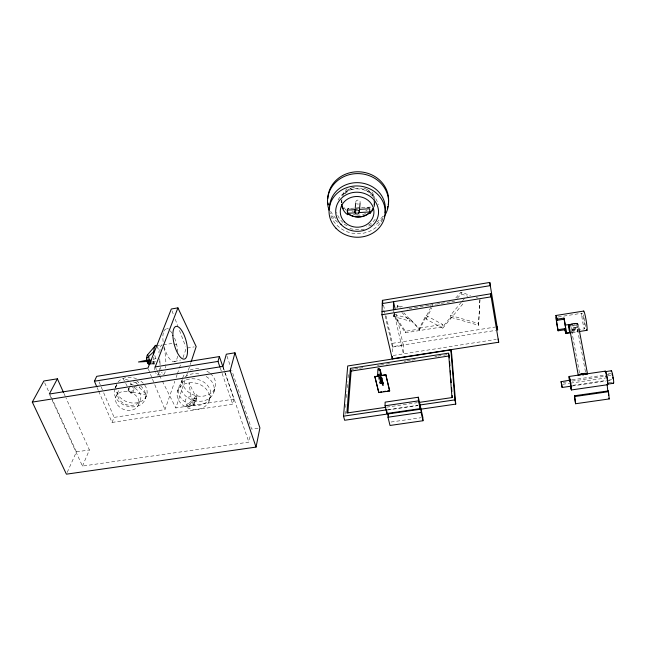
<?xml version="1.0" encoding="UTF-8"?>
<svg xmlns="http://www.w3.org/2000/svg" width="646" height="646" viewBox="0 0 646 646"><rect width="100%" height="100%" fill="white"/><g stroke="black" fill="none" stroke-linecap="round" stroke-linejoin="round"><path stroke-width="0.48" stroke-dasharray="3.23 2.42" d="M396.967 308.102L397.702 305.413L402.393 306.761M410.016 318.874L410.048 321.191L393.697 316.5L393.721 314.198L410.016 318.874L419.512 329.04L405.47 331.293L393.721 314.198M392.372 351.82L392.437 347.088L383.667 309.45M386.033 315.983L392.388 343.333L392.348 346.7L495.668 330.389M382.602 384.927L382.634 383.772L380.785 382.9L380.841 381.164L381.592 381.051L381.697 383.231L383.546 384.095L383.514 385.436L382.755 385.549L383.393 383.474L381.544 382.61L381.503 379.162L379.654 378.298L379.711 376.57M378.168 376.489L379.848 383.296L382.868 382.812L382.755 380.857L380.898 379.993L380.946 378.443L380.195 378.556L380.292 380.906L382.149 381.77L381.996 381.148L380.139 380.284M382.755 385.549L382.634 383.772M382.868 382.812L382.755 380.857M383.143 383.91L383.021 381.956L381.172 381.092L381.221 379.533L380.47 379.646L380.567 382.004L382.416 382.868L382.384 384.031L383.143 383.91L383.021 381.956M378.879 377.046L380.615 377.07L380.639 378.919L382.489 379.783L382.61 381.738L381.851 381.851L381.729 380.074L379.88 379.21L379.864 377.191L381.31 383.07M381.851 381.851L381.729 380.074M379.937 377.482L381.18 377.337L381.382 379.953L382.141 379.84L382.028 377.886L380.171 377.03L380.324 377.652L380.373 376.101M381.382 379.953L381.423 378.798L379.565 377.942L379.412 377.321L382.182 378.508L382.166 382.941L381.996 381.148M382.384 384.031L382.262 382.246L380.413 381.382M381.503 379.162L381.625 380.93L382.384 380.817L381.802 376.949M382.61 381.738L382.489 379.783M380.567 382.004L381.221 379.533M382.642 380.405L380.793 379.541L380.841 377.983L380.082 378.104M382.787 384.386L380.938 383.522L380.987 381.778L381.738 381.665M382.908 381.479L381.051 380.615L381.1 379.057M383.175 382.577L381.326 381.713L381.366 380.155M379.848 383.296L380.034 377.506M380.292 380.906L380.349 379.17L382.279 378.911M374.171 204.378L374.252 203.014A16.279 14.931 4 0 1 373.751 205.904M374.244 207.003L374.462 203.03A16.497 15.124 4 0 1 373.953 205.953M394.431 313.803L393.705 315.668L405.478 332.795L442.663 326.844L450.609 317.234L478.541 325.293L479.921 299.768M478.541 325.293L479.986 298.775M345.125 414.344L345.368 411.381M345.691 407.432L346.095 402.49M346.49 397.556L346.975 391.629M347.298 387.681L347.782 381.754M348.105 377.797L348.501 372.863M145.31 398.776L146.755 394.981L139.512 387.648L134.384 386.639L134.748 387.64L132.543 393.107L131.098 393.471L130.153 391.702L127.924 391.266L129.555 386.356M139.512 387.648L139.617 386.736M341.572 202.505L341.742 201.156A16.279 14.931 4 0 1 342.186 198.257M341.274 203.119L341.524 201.14A16.497 15.124 4 0 0 341.912 205.073M52.261 400.423L82.454 466.081L248.863 442.122L250.252 435.622M98.709 391.306L112.024 422.444L232.705 404.138L233.965 399.099L222.951 366.96M213.826 392.211L215.231 387.229M209.126 400.996A16.538 13.098 15.5 0 0 189.125 382.787A16.538 13.098 15.5 0 0 181.833 404.283A16.538 13.098 15.5 0 0 209.126 400.996L210.257 397.056A16.441 13.057 15.5 0 0 190.376 378.903A16.441 13.057 15.5 0 0 183.117 400.342A16.441 13.057 15.5 0 0 210.257 397.056M193.388 404.687L195.181 398.84L194.527 397.871L185.402 406.827L189.448 406.915L192.726 403.718L193.388 404.687L194.922 404.307L196.707 398.461L195.795 396.628L197.208 395.239L195.875 394.294L194.971 394.964L188.939 382.812L191.022 396.483L193.17 400.786L194.083 400.124L195.875 394.294M194.922 404.307L194.002 402.458L195.423 401.077L197.208 395.239M233.965 399.099L175.849 407.965L185.232 379.63M186.484 375.851L188.051 371.135M188.357 370.19L189.924 365.466M190.239 364.522L190.861 362.632M181.058 382.925L182.164 379.638M177.521 391.266L178.837 387.366M112.024 422.444L114.132 417.381L164.988 409.621L174.808 381.277M176.116 377.498L177.093 374.664M177.424 373.719L179.063 368.995M179.386 368.05L180.694 364.263M182.988 357.65L186.258 348.202M138.737 404.113L140.675 399.115M396.975 307.27L397.702 305.413M393.697 316.5L394.787 313.698M131.098 393.471L133.318 388.004L134.748 387.64M127.924 391.266L130.169 385.807M116.579 395.4L118.686 390.442A11.919 9.254 18.9 0 0 124.904 404.073A11.919 9.254 18.9 0 0 140.311 400.197A11.919 9.254 18.9 0 0 132.155 387.059M82.454 466.081L89.423 449.955L65.997 397.96M115.222 387.875L116.199 385.614M67.216 472.387L76.422 451.861L50.113 394.617M419.553 330.542L419.48 328.111L425.964 315.353L442.494 324.413L442.752 328.2L426.126 319.1L425.964 315.353M430.882 307.254L419.529 329.557L403.847 312.769M426.126 319.1L431.883 307.811M450.722 318.575L450.448 315.401L461.971 301.448M462.609 300.673L464.531 298.347M442.752 328.2L463.675 302.926M455.801 297.903L461.05 292.202L470.522 295.488M457.295 298.274L461.244 293.995L461.05 292.202M153.029 359.459L156.792 358.247M166.539 328.911L168.331 328.443M174.275 361.607L180.589 360.024M191.022 396.483L188.261 397.161A6.5 5.128 15.4 0 0 187.065 405.236L189.448 406.915M195.181 398.84L196.707 398.461M163.325 344.883L171.763 343.486M428.742 305.397L408.95 308.651L408.966 309.474L407.085 308.933M429.727 305.235L435.565 304.274M436.518 304.121L440.338 303.491M441.291 303.329L446.063 302.546M447.024 302.393L450.843 301.763M451.796 301.601L454.663 301.133M187.251 348.041L194.196 346.902M419.48 328.111L442.494 324.413M392.388 343.333L495.143 327.054M558.233 316.976L581.812 313.245M392.437 347.088L403.37 345.368L396.394 314.489M393.244 355.462L496.209 339.384M572.073 330.267L577.726 329.387L578.065 331.099L569.586 332.415M571.726 330.817L584.582 328.814M572.09 332.633L578.057 331.705M351.715 369.439L353.693 369.132M354.686 368.979L358.643 368.365M359.636 368.212L363.593 367.598M377.45 365.458L379.428 365.151M380.413 364.998L385.363 364.231M386.356 364.078L390.313 363.464M404.17 361.324L406.148 361.017M407.142 360.864L411.098 360.25M412.091 360.097L416.048 359.483M434.855 356.568L436.833 356.261M437.818 356.108L442.768 355.348M443.762 355.195L447.718 354.581M381.229 379.331L381.988 379.218M381.471 380.308L382.23 380.195L382.384 380.817M381.697 381.229L382.456 381.116M381.964 382.303L382.715 382.19M382.23 383.409L382.989 383.288M76.422 451.861L89.423 449.955M608.282 373.856L611.245 373.42M572.081 379.816L604.947 374.995M605.948 374.841L610.922 374.115M386.534 407.182L417.276 402.676M563.175 382.4L566.154 381.956M572.114 381.083L605.9 376.134M607.878 375.843L610.858 375.407M258.061 428.177L251.633 429.114L231.769 370.328M387.996 409.661L418.132 405.252M387.245 410.065L417.93 405.575M562.618 384.305L569.586 383.288M570.588 383.143L605.455 378.039M572.881 385.323L606.707 380.397M608.693 380.106L611.673 379.67M572.081 386.025L605.948 381.092M606.941 380.946L611.923 380.219M608.96 382.731L612.925 382.149M391.064 422.024L420.885 417.736M370.683 207.091L348 208.505L349.082 209.352M347.338 208.771L349.284 208.65M356.091 208.222L361.93 207.859M366.791 207.56L369.706 207.374M156.211 345.368L162.227 345.012A14.858 3.012 86.9 0 0 159.812 351.4M152.286 361.817L156.219 361.582M151.471 362.947L155.379 362.713M151.479 363.302L155.411 363.076M151.317 364.078L155.226 363.851M157.317 374.963L163.349 374.607M130.306 384.54L131.534 384.653L130.532 382.771M128.061 389.99L129.297 390.103L128.401 388.44M146.755 394.981L132.172 392.106L132.543 393.107M173.717 343.914L176.657 344.56M397.702 306.236L400.512 307.044M450.448 315.401L478.298 323.436M130.371 383.974L133.165 384.806M128.449 380.244L123.031 378.419L125.267 382.594M476.199 297.467L478.097 298.121M461.244 293.995L467.89 296.296M382.27 378.863L380.413 378.007L380.567 378.629L382.424 379.485M381.657 379.783L379.808 378.919L379.654 378.298M381.883 380.696L380.034 379.832L379.88 379.21M194.083 400.124L195.423 401.077M401.788 312.357L410.048 321.191M135.781 382.303L137.703 384.515M125.72 383.425L127.956 387.6M155.193 366.912L156.542 369.593M156.994 370.481L161.928 380.3M162.38 381.188L175.849 407.965M44.679 382.812L49.694 393.713M49.742 394.948L51.842 399.511M63.946 393.398L65.593 397.048M97.142 387.64L98.321 390.394M99.024 381.818L103.287 391.847M103.675 392.76L114.132 417.381M148.33 369.003L152.117 378.233M152.496 379.162L154.386 383.772M154.765 384.701L164.988 409.621M172.03 310.871L173.451 314.602M175.227 319.269L177.723 325.802M179.499 330.469L185.547 346.337M220.278 368.067L232.705 404.138M223.25 367.348L224.865 372.08M225.196 373.025L248.863 442.122M226.964 356.099L230.17 365.588M154.798 355.486L156.146 360.137M380.655 377.151L381.132 379.089M380.639 378.919L380.793 379.541M380.898 379.993L381.051 380.615M381.172 381.092L381.326 381.713M381.544 382.61L381.697 383.231M380.785 382.9L380.938 383.522M383.393 383.474L383.546 384.095M383.361 384.814L383.514 385.436M381.269 378.176L381.423 378.798M382.262 382.246L382.416 382.868M380.494 376.134L382.166 382.941M383.538 305.243L384.669 310.128M393.624 310.815L403.403 353.879L403.37 345.368M578.13 324.058L578.679 326.965M576.539 324.308L585.502 372.056M570.644 325.229L579.51 372.944M432.699 304.742L432.772 306.067M405.47 331.293L405.478 332.795M177.553 356.188A16.828 6.347 75.5 0 1 171.481 360.678A16.828 6.347 75.5 0 1 163.939 345.957M163.139 341.629A16.828 6.347 75.5 0 1 163.519 332.133M163.818 331.325A16.828 6.347 75.5 0 1 168.323 329.355M170.237 330.865A16.828 6.347 75.5 0 1 172.143 333.344M174.573 338.068A16.828 6.347 75.5 0 1 177.715 351.763M210.443 373.606A16.901 13.518 15.6 0 1 204.968 395.861A16.901 13.518 15.6 0 1 182.39 379.735M182.713 377.999A16.901 13.518 15.6 0 1 184.207 374.769M190.077 370.069A16.901 13.518 15.6 0 1 200.147 368.939M206.873 371.167A16.901 13.518 15.6 0 1 209.788 373.065M206.163 376.513A17.03 13.574 15.5 0 1 212.05 395.707A17.03 13.574 15.5 0 1 189.423 398.752A17.03 13.574 15.5 0 1 182.552 379.686M185.079 376.973A17.03 13.574 15.5 0 1 199.501 373.994M165.158 371.676A14.858 3.012 86.9 0 1 161.734 372.201M160.999 369.641A14.858 3.012 86.9 0 1 160.523 367.259M160.135 364.578A14.858 3.012 86.9 0 1 159.675 358.748M163.818 347.588A14.858 3.012 86.9 0 1 165.844 364.53M165.788 366.298A14.858 3.012 86.9 0 1 165.683 367.962M159.191 372.023A14.85 3.101 86.9 0 1 155.654 372.556M154.903 370.005A14.85 3.101 86.9 0 1 153.514 357.157M157.043 346.191A14.85 3.101 86.9 0 1 159.045 352.869M159.764 359.233A14.85 3.101 86.9 0 1 159.901 364.885M159.732 368.317A14.85 3.101 86.9 0 1 159.352 371.216M144.761 385.105A15.989 12.468 19 0 1 136.225 402.934A15.989 12.468 19 0 1 115.876 388.892M115.9 387.229A15.989 12.468 19 0 1 117.564 382.65M118.065 381.98A15.989 12.468 19 0 1 136.508 378.758M140.876 381.18A15.989 12.468 19 0 1 143.557 383.595M136.532 380.809A6.177 4.837 19.1 0 1 138.842 382.836M140.658 385.953A16.077 12.5 19 0 1 134.731 406.754A16.077 12.5 19 0 1 114.568 389.376M115.125 387.834A16.077 12.5 19 0 1 117.62 384.491M133.391 381.939A16.077 12.5 19 0 1 138.704 384.459M365.588 213.6A16.433 15.084 4 0 1 357.335 215.11M356.487 215.045A16.433 15.084 4 0 1 353.152 214.359M346.054 210.103A16.433 15.084 4 0 1 344.027 207.552M342.146 203.167A16.433 15.084 4 0 1 341.758 200.228M342.501 195.375A16.433 15.084 4 0 1 347.08 188.802M371.991 192.048A16.433 15.084 4 0 1 374.599 200.139M374.567 201.124A16.433 15.084 4 0 1 373.759 204.984M367.267 209.95A16.328 15.02 4 0 1 365.798 210.709M357.593 212.219A16.328 15.02 4 0 1 355.914 212.041M353.443 211.476A16.328 15.02 4 0 1 351.86 210.903M375.181 219.277A21.286 19.445 4.1 0 1 368.608 225.018M343.05 222.507A21.286 19.445 4.1 0 1 336.671 212.389M338.1 199.969A21.286 19.445 4.1 0 1 359.879 189.036A21.286 19.445 4.1 0 1 378.281 204.701M358.441 204.031A2.172 1.995 4 0 1 356.802 203.74M355.817 201.956A2.172 1.995 4 0 1 358.377 200.123A2.172 1.995 4 0 1 360.048 202.715M342.622 196.327A16.497 15.124 4 0 1 354.493 187.122M367.009 189.375A16.497 15.124 4 0 1 373.582 197.159M382.723 219.309A27.923 25.509 4.1 0 1 380.688 222.595M380.098 223.355A27.923 25.509 4.1 0 1 351.933 233.125A27.923 25.509 4.1 0 1 330.251 213.576M344.261 193.792A16.279 14.931 4 0 1 354.533 187.324M363.827 188.075A16.279 14.931 4 0 1 373.945 199.113M382.884 218.211A30.548 28.02 4 0 1 374.284 225.543M364.296 229.128A30.548 28.02 4 0 1 348.759 228.224M337.721 222.313A30.548 28.02 4 0 1 330.195 212.8M382.957 216.257A30.427 27.94 4 0 1 376.82 222.038M371.83 224.873A30.427 27.94 4 0 1 366.339 226.746M347.128 225.624A30.427 27.94 4 0 1 341.887 223.12M335.88 218.445A30.427 27.94 4 0 1 330.082 210.039M345.093 193.857A16.328 14.963 4.1 0 1 371.611 195.367M373.864 200.47A16.328 14.963 4.1 0 1 373.905 206.316M605.665 377.28A6.953 0.678 80.1 0 1 605.407 375.544M585.591 326.513A9.827 0.856 80.5 0 1 584 317.759M583.798 316.217A9.827 0.856 80.5 0 1 583.645 314.804M577.621 325.891A9.811 0.767 80.5 0 1 577.887 328.087M578.041 329.864A9.811 0.767 80.5 0 1 578.065 331.099M575.731 325.366A4.603 1.066 -9.9 0 1 572.283 326.012M573.495 325.487A2.996 0.694 -9.9 0 1 571.444 325.6M193.485 399.696L191.652 405.623L188.479 406.237L193.485 399.696M117.459 404.88A12.008 9.294 18.8 0 0 137.768 406.334A12.008 9.294 18.8 0 0 126.374 391.25A12.008 9.294 18.8 0 0 117.459 404.88M581.852 316.169A7.962 0.678 80.5 0 0 584.396 328.79A7.962 0.678 80.5 0 0 583.354 318.107A7.962 0.678 80.5 0 0 581.852 316.169M572.752 329.484A2.996 0.686 -9.8 0 0 577.266 328.184A2.996 0.686 -9.8 0 0 572.929 328.257A2.996 0.686 -9.8 0 0 572.752 329.484M572.671 329.08A2.996 0.686 -9.8 0 0 577.193 327.78A2.996 0.686 -9.8 0 0 572.857 327.853A2.996 0.686 -9.8 0 0 572.671 329.08"/><path stroke-width="0.97" d="M571.08 379.961L561.083 381.689L562.117 387.479L571.08 386.171M562.157 387.455L561.124 381.423M393.398 309.838L393.503 301.706L395.287 309.571M498.187 339.069L498.688 342.235L392.275 358.788L392.308 356.406M389.659 390.967L385.807 374.64L374.817 376.642L378.782 392.59L389.659 390.967L385.807 374.64M450.884 349.922L451.675 353.968L455.737 404.105L344.641 420.263L343.519 416.169L347.709 365.975L450.884 349.922L454.889 399.874L420.078 404.969L420.183 408.635L386.954 413.472L385.056 405.785L385.137 402.135L418.342 397.225L422.872 417.445L422.977 420.74L390.014 425.464L387.988 417.219L388.052 413.957L388.496 415.782M386.954 413.472L386.986 411.639M380.494 376.134L380.155 370.19L378.992 370.368L379.057 368.624L377.902 368.801L377.692 374.543L378.168 376.489M392.275 358.788L381.931 314.747L382.4 300.358L489.773 282.447L497.654 330.074L497.121 326.739M380.478 369.988L380.744 374.147L380.478 369.988L379.59 370.118M378.782 392.59L374.833 376.319M373.372 208.198A16.328 14.963 4.1 0 1 371.515 211.686L369.988 213.293L370.077 211.912L368.834 213.22A16.279 14.931 4 0 1 349.22 214.432L347.766 213.293L347.427 209.675M347.879 412.867L351.117 371.087L350.398 368.349L448.599 353.128L451.982 397.581L419.262 402.385M350.398 368.349L346.87 413.004L385.549 407.335M359.297 212.122L360.064 203.199M354.872 211.864L355.72 202.949M341.621 204.459A16.328 14.963 4.1 0 0 345.836 213.277L347.613 214.666L347.766 213.293M148.54 363.117L148.378 364.255L150.34 364.134M150.502 363.367L147.554 363.536L146.602 358.312L146.884 356.293A5.79 1.26 86.9 0 1 147.732 354.904M256.034 447.089L259.902 427.902L234.958 352.813L226.326 354.202L222.918 366.403L49.322 394.044L57.373 378.798L43.847 380.995L32.3 402.095L66.417 474.172L256.034 447.089L230.17 370.804L234.958 352.813M219.947 367.114L217.985 361.421L219.39 356.568L155.193 366.912L177.916 307.867L171.311 309.006L147.95 368.083L96.698 376.343L94.405 381.229L96.755 386.728M191.176 361.687L196.182 346.579L177.916 307.867M148.33 362.236L149.258 360.67L148.943 358.134A5.79 1.26 86.9 0 0 148.402 355.881M147.409 354.985L155.411 345.553M149.129 359.636L147.296 361.461L138.454 361.986L147.191 360.064M146.602 358.312L153.716 351.763M149.258 360.67L151.14 360.064M382.028 311.711L490.653 293.817L498.688 342.235M381.931 314.747L491.13 296.829L490.653 293.817M94.405 381.229L217.985 361.421M555.956 315.482L583.596 311.089M32.3 402.095L230.17 370.804M565.848 331.236L566.179 332.948A9.787 0.646 80.5 0 1 564.879 329.743L558.112 330.792A9.779 0.573 80.5 0 1 555.988 317.339A9.779 0.573 80.5 0 1 557.11 319.189L563.982 318.098A9.787 0.646 80.5 0 1 565.307 325.309A13.09 0.856 80.5 0 1 566.179 332.948L569.586 332.415A13.098 0.904 80.5 0 0 568.738 324.768M558.112 330.792L558.015 329.71A7.922 0.468 80.5 0 1 556.295 318.801A7.922 0.468 80.5 0 1 557.207 320.303L564.071 319.221L563.982 318.098M572.299 324.211L565.145 325.051M574.157 323.921L577.266 323.436A9.811 0.767 80.5 0 1 577.516 325.1M558.015 329.71L564.798 328.652A7.93 0.525 80.5 0 0 565.799 330.211A7.93 0.525 80.5 0 0 564.071 319.221M566.114 333.562L571.088 332.787M579.058 331.551L587.02 330.316M351.117 371.087L449.156 355.938L448.784 354.065M377.692 374.543L380.018 374.187M374.817 376.642L385.799 374.963M379.783 392.114L381.762 391.815M383.732 391.524L385.71 391.226M387.689 390.927L389.667 390.636M569.102 376.481L605.173 371.159M611.391 370.756L605.431 371.636A6.379 0.622 80.1 0 0 605.278 371.708M385.056 405.785L418.438 400.875L418.342 397.225M343.519 416.169L387.027 409.798M613.45 383.288L607.482 384.16A6.379 0.622 80.1 0 0 607.321 379.283A6.379 0.622 80.1 0 0 605.649 371.983M571.419 389.958L607.571 384.717M387.988 417.219L421.111 412.423L421.014 409.16M574.488 395.772L608.249 390.911L608.492 391.694L609.235 398.937L575.578 403.734L574.488 395.772L575.578 403.734M574.69 396.547L608.492 391.694M355.962 209.587L347.185 210.136L347.613 214.666M359.862 209.344L369.617 208.739L369.988 213.293M355.526 212.809L347.467 213.309L349.106 214.593A16.497 15.124 4 0 0 368.979 213.366L370.376 211.896L358.441 212.631M147.377 362.107L151.309 361.873M577.605 323.598L576.91 323.476A4.603 1.066 -9.9 0 0 570.475 324.486L569.724 324.833A4.603 1.066 -9.9 0 0 569.247 325.172M57.373 378.798L63.534 392.485M612.037 374.139L612.497 375.73M219.39 356.568L222.951 366.96M608.984 398.154L609.235 398.937M380.155 370.19L381.56 375.972M379.057 368.624L379.525 370.562M382.755 305.534L382.295 303.572L490.282 285.629L489.773 282.447M382.4 300.358L382.852 302.312M421.111 412.423L422.977 420.74M418.438 400.875L420.183 408.635M570.394 385.759L571.33 389.401L569.288 376.957L569.57 381.003M454.889 399.874L455.737 404.105M578.864 327.934L587.48 373.768M569.061 325.479L578.259 375.132M381.301 375.56L380.978 374.373L380.995 375.794M612.796 377.296L612.997 378.79M608.249 390.911L608.71 395.441M607.119 384.451L607.821 391.339M557.11 319.189L557.207 320.303M564.798 328.652L564.879 329.743M449.156 355.938L449.309 357.916M449.616 361.881L449.915 365.838M450.294 370.796L450.601 374.753M450.908 378.717L451.207 382.682M451.586 387.632L451.893 391.597M452.2 395.554L452.353 397.54M153.554 354.347A14.85 3.101 86.9 0 1 156.211 345.368M372.839 208.715A16.497 15.124 4 0 1 371.781 210.418M343.381 208.787A16.497 15.124 4 0 1 342.178 206.026M329.557 208.852A27.923 25.509 4.1 0 1 359.37 182.737A27.923 25.509 4.1 0 1 384.927 213.002M329.105 210.241A30.548 28.02 4 0 1 361.582 173.822A30.548 28.02 4 0 1 383.982 216.717M327.821 198.451A30.427 27.94 4 0 1 361.235 171.949A30.427 27.94 4 0 1 388.222 204.645M387.834 206.437A30.427 27.94 4 0 1 387.317 208.198M328.378 204.806A30.427 27.94 4 0 1 328.055 203.006M569.506 380.809A6.904 0.42 80.3 0 1 569.619 377.644A6.904 0.42 80.3 0 1 571.484 388.448A6.904 0.42 80.3 0 1 570.402 385.985M605.092 371.7A6.953 0.678 80.1 0 1 607.103 377.627A6.953 0.678 80.1 0 1 607.329 384.305M611.148 371.329A6.387 0.662 80 0 1 613.054 376.771A6.387 0.662 80 0 1 613.216 382.925M583.491 311.76A9.827 0.856 80.5 0 1 586.188 320.731A9.827 0.856 80.5 0 1 586.455 329.589M578.792 375.488A4.675 0.864 -9.1 0 1 580.043 374.195A4.675 0.864 -9.1 0 1 585.987 373.315A4.675 0.864 -9.1 0 1 586.762 374.309M579.947 375.027A3.036 0.557 -9.1 0 1 583.378 373.808A3.036 0.557 -9.1 0 1 585.405 374.357M583.524 374.898A3.036 0.557 -9.1 0 1 582.749 375.035M570.644 325.229A2.996 0.694 -9.9 0 1 570.765 325.027M568.763 325.859A7.865 0.541 80.5 0 1 569.247 330.712M172.886 335.363A16.869 6.185 75.5 0 0 184.191 359.119A16.869 6.185 75.5 0 0 183.521 333.74A16.869 6.185 75.5 0 0 172.886 335.363M344.52 221.901A16.844 15.351 4.2 0 0 373.081 216.886A16.844 15.351 4.2 0 0 353.709 196.764A16.844 15.351 4.2 0 0 344.52 221.901M355.437 213.325A2.221 2.019 4.2 0 0 359.192 212.639A2.221 2.019 4.2 0 0 356.616 210.007A2.221 2.019 4.2 0 0 355.437 213.325M341.064 224.525A21.439 19.55 4.2 0 0 377.442 218.227A21.439 19.55 4.2 0 0 352.845 192.548A21.439 19.55 4.2 0 0 341.064 224.525M336.017 228.272A28.125 25.638 4.2 0 0 383.764 220.165A28.125 25.638 4.2 0 0 351.634 186.379A28.125 25.638 4.2 0 0 336.017 228.272"/></g></svg>
